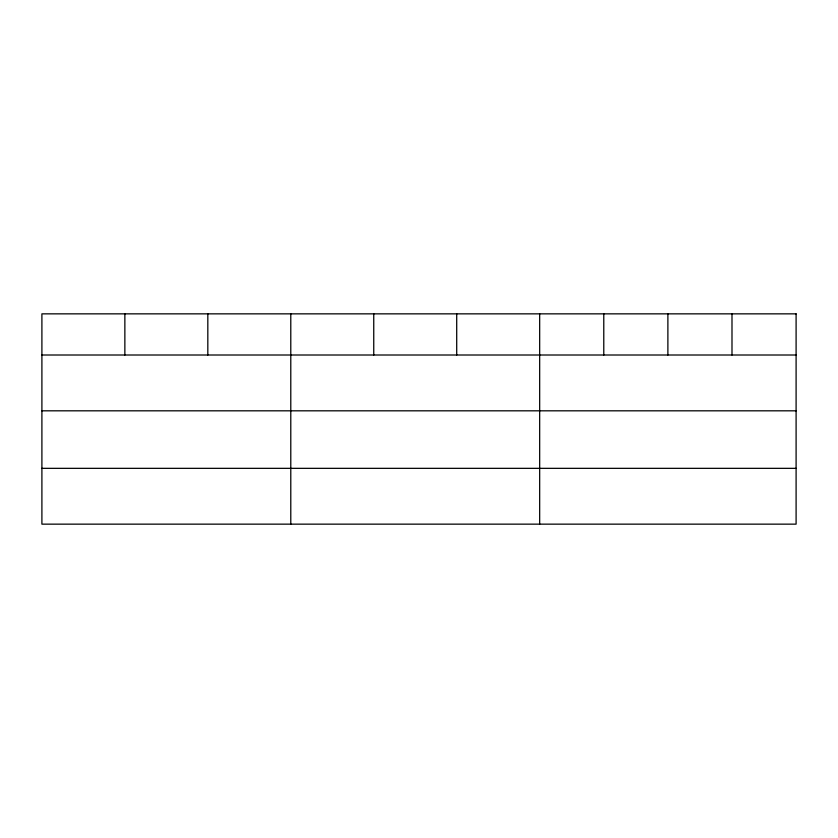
<?xml version="1.0" encoding="UTF-8"?>
<svg xmlns="http://www.w3.org/2000/svg" width="838" height="838" viewBox="0 0 838 838"><rect width="100%" height="100%" fill="white"/><g stroke="black" fill="none" stroke-linecap="round" stroke-linejoin="round"><path stroke-width="1.26" d="M41.9 355.008L796.1 355.008M41.9 410.819L796.1 410.819M41.9 468.337L796.1 468.337M731.993 313.852L731.993 355.008M667.886 313.852L667.886 355.008M603.779 313.852L603.779 355.008M539.672 313.852L539.672 524.148M456.71 313.852L456.71 355.008M373.748 313.852L373.748 355.008M290.786 313.852L290.786 524.148M207.824 313.852L207.824 355.008M124.862 313.852L124.862 355.008M796.1 313.852L41.9 313.852L41.9 524.148L796.1 524.148L796.1 313.852"/></g></svg>
